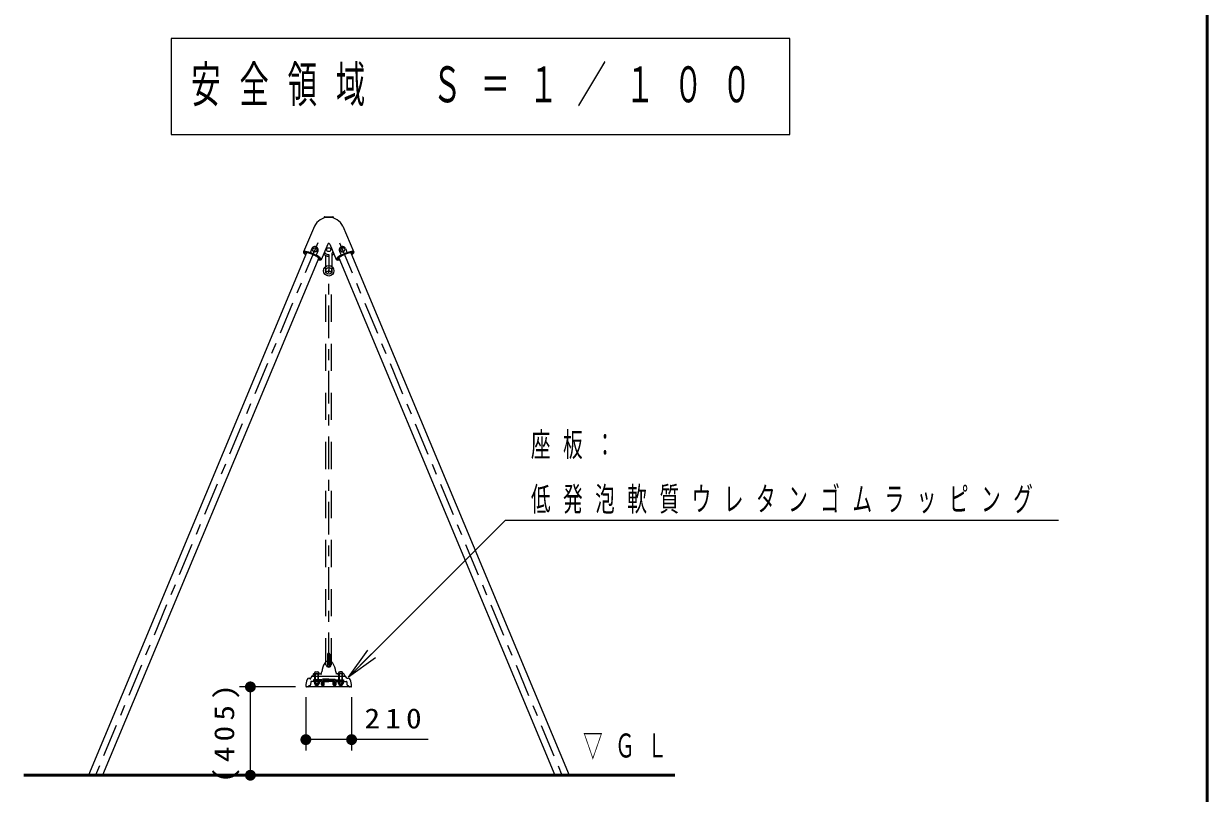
# Model space of a CAD drawing. Units: millimetres on the paper, scale 1:50. Extents: x -385 to 0, y -19 to 267.
# Drawn here: x -108.6 to 0, y 45.1 to 115.7 of the extents above; entities that cross this region are included whole.
import ezdxf

# ---------------------------------------------------------------- set-up
doc = ezdxf.new("R2010")
doc.units = ezdxf.units.MM
for name, pattern in [('USER1', [4.5, 2.5, -2]), ('USER2', [6, 3, -1, 1, -1]), ('USER3', [8, 3, -1, 1, -1, 1, -1])]:
    doc.linetypes.add(name, pattern=pattern)
doc.layers.add('LY_1', color=7, linetype='Continuous', lineweight=25)
doc.layers.add('LY_2', color=7, linetype='Continuous', lineweight=13)
doc.styles.add('ＭＳ ゴシック', font='')
doc.styles.get('ＭＳ ゴシック').set_extended_font_data('MS Gothic')

# ---------------------------------------------------------------- blocks, each defined once
blk = doc.blocks.new('filled_dot')
at = {"color": 0, "linetype": 'Continuous', "lineweight": -2, "const_width": 1.25}
blk.add_lwpolyline([(-0.625, 0, 1), (0.625, 0, 1)], format="xyb", close=True, dxfattribs=at)

msp = doc.modelspace()

# ---------------------------------------------------------------- linework, layer by layer
at = {"layer": 'LY_1', "lineweight": 13}
for p, q in [((-95.106, 114.31), (-95.106, 105.51)), ((-38.306, 114.31), (-95.106, 114.31)), ((-38.306, 105.51), (-38.306, 114.31)), ((-95.106, 105.51), (-38.306, 105.51)), ((-80.746, 57.836), (-80.746, 56.836)), ((-80.546, 57.836), (-80.546, 56.836)), ((-78.826, 55.736), (-77.059, 58.211)), ((-78.826, 55.736), (-76.705, 57.857)), ((-76.352, 57.503), (-78.826, 55.736)), ((-83.684, 54.836), (-88.834, 54.836)), ((-87.834, 46.736), (-87.834, 54.836)), ((-82.744, 53.896), (-82.744, 49.001)), ((-78.544, 53.896), (-78.544, 49.001)), ((-71.532, 50.001), (-82.744, 50.001))]:
    msp.add_line(p, q, dxfattribs=at)
at = {"layer": 'LY_1'}
for p, q in [((-81.05, 97.947), (-81.085, 97.833)), ((-81.031, 97.961), (-80.26, 97.961)), ((-80.241, 97.947), (-80.205, 97.833)), ((-81.955, 97.08), (-82.953, 94.73)), ((-79.335, 97.08), (-78.333, 94.717)), ((-82.688, 94.641), (-102.706, 46.736)), ((-82.747, 94.614), (-82.959, 94.703)), ((-82.737, 94.637), (-82.949, 94.726)), ((-82.742, 94.639), (-82.751, 94.616)), ((-80.737, 95.445), (-81.343, 94.018)), ((-80.553, 95.445), (-79.953, 94.029)), ((-78.601, 94.641), (-58.582, 46.736)), ((-78.553, 94.637), (-78.341, 94.726)), ((-78.549, 94.639), (-78.539, 94.616)), ((-78.544, 94.614), (-78.332, 94.703)), ((-81.566, 94.189), (-101.395, 46.736)), ((-81.559, 94.11), (-81.348, 94.02)), ((-81.545, 94.131), (-81.555, 94.108)), ((-81.549, 94.132), (-81.338, 94.042)), ((-79.741, 94.132), (-79.953, 94.042)), ((-79.731, 94.11), (-79.943, 94.02)), ((-79.746, 94.131), (-79.736, 94.108)), ((-79.723, 94.189), (-59.894, 46.736)), ((-81.984, 56.036), (-81.984, 56.076)), ((-81.984, 56.076), (-81.504, 56.076)), ((-81.984, 56.036), (-81.504, 56.036)), ((-81.954, 56.076), (-81.954, 56.096)), ((-81.954, 56.076), (-81.534, 56.076)), ((-81.834, 56.216), (-81.654, 56.216)), ((-81.534, 56.076), (-81.534, 56.096)), ((-81.504, 56.076), (-81.504, 56.036)), ((-79.784, 56.076), (-79.784, 56.036)), ((-79.304, 56.076), (-79.784, 56.076)), ((-79.304, 56.036), (-79.784, 56.036)), ((-79.754, 56.076), (-79.754, 56.096)), ((-79.334, 56.076), (-79.754, 56.076)), ((-79.454, 56.216), (-79.634, 56.216)), ((-79.334, 56.076), (-79.334, 56.096)), ((-79.304, 56.036), (-79.304, 56.076))]:
    msp.add_line(p, q, dxfattribs=at)
at = {"layer": 'LY_1', "color": 1, "linetype": 'USER2', "lineweight": 13}
for p, q in [((-81.644, 95.571), (-102.051, 46.736)), ((-79.645, 95.571), (-59.238, 46.736))]:
    msp.add_line(p, q, dxfattribs=at)
at = {"layer": 'LY_1', "color": 2}
for p, q in [((-82.193, 95.036), (-82.352, 94.661)), ((-81.641, 94.801), (-81.799, 94.427)), ((-80.365, 94.583), (-80.365, 93.064)), ((-79.65, 94.801), (-79.491, 94.427)), ((-79.098, 95.036), (-78.939, 94.661)), ((-80.925, 94.405), (-80.925, 93.064)), ((-80.645, 94.486), (-80.645, 93.064))]:
    msp.add_line(p, q, dxfattribs=at)
at = {"layer": 'LY_1', "linetype": 'USER1'}
for p, q in [((-80.909, 56.816), (-80.909, 92.998)), ((-80.379, 56.816), (-80.379, 92.998))]:
    msp.add_line(p, q, dxfattribs=at)
at = {"layer": 'LY_1', "linetype": 'USER2'}
msp.add_line((-80.644, 56.816), (-80.644, 92.998), dxfattribs=at)
at = {"layer": 'LY_1', "color": 131}
for p, q in [((-82.436, 55.636), (-82.308, 55.636)), ((-82.164, 55.836), (-79.125, 55.836)), ((-78.981, 55.636), (-78.853, 55.636)), ((-78.604, 54.836), (-82.684, 54.836))]:
    msp.add_line(p, q, dxfattribs=at)
at = {"layer": 'LY_1', "color": 4, "linetype": 'USER3', "lineweight": 13}
for p, q in [((-81.279, 55.496), (-82.014, 55.496)), ((-82.014, 55.436), (-81.234, 55.436)), ((-81.237, 55.513), (-81.22, 55.53)), ((-81.214, 55.416), (-81.214, 55.066)), ((-80.644, 55.536), (-81.206, 55.536)), ((-81.154, 55.416), (-81.154, 55.066)), ((-80.644, 55.436), (-81.134, 55.436)), ((-80.644, 55.536), (-80.083, 55.536)), ((-80.644, 55.436), (-80.154, 55.436)), ((-80.134, 55.416), (-80.134, 55.066)), ((-80.074, 55.416), (-80.074, 55.066)), ((-80.052, 55.513), (-80.069, 55.53)), ((-79.274, 55.436), (-80.054, 55.436)), ((-80.01, 55.496), (-79.274, 55.496))]:
    msp.add_line(p, q, dxfattribs=at)
at = {"layer": 'LY_1', "color": 70, "lineweight": 13}
for p, q in [((-82.009, 56.036), (-81.284, 56.036)), ((-79.28, 56.036), (-80.005, 56.036))]:
    msp.add_line(p, q, dxfattribs=at)
at = {"layer": 'LY_1', "color": 131, "linetype": 'USER1', "lineweight": 13}
for p, q in [((-81.904, 55.496), (-81.916, 55.836)), ((-81.904, 55.836), (-81.904, 56.036)), ((-81.884, 55.396), (-81.884, 55.496)), ((-81.604, 55.396), (-81.604, 55.496)), ((-81.584, 55.836), (-81.584, 56.036)), ((-81.584, 55.496), (-81.573, 55.836)), ((-79.704, 55.496), (-79.716, 55.836)), ((-79.704, 55.836), (-79.704, 56.036)), ((-79.684, 55.396), (-79.684, 55.496)), ((-79.404, 55.396), (-79.404, 55.496)), ((-79.384, 55.836), (-79.384, 56.036)), ((-79.384, 55.496), (-79.373, 55.836)), ((-82.412, 54.936), (-82.446, 54.936)), ((-82.298, 55.299), (-82.322, 55.018)), ((-82.064, 55.336), (-82.258, 55.336)), ((-82.044, 55.376), (-82.044, 55.356)), ((-81.464, 55.396), (-82.024, 55.396)), ((-81.444, 55.376), (-81.444, 55.356)), ((-81.361, 55.336), (-81.424, 55.336)), ((-81.314, 55.062), (-81.321, 55.297)), ((-81.055, 55.062), (-81.048, 55.297)), ((-81.008, 55.336), (-80.644, 55.336)), ((-80.281, 55.336), (-80.644, 55.336)), ((-80.234, 55.062), (-80.241, 55.297)), ((-79.975, 55.062), (-79.968, 55.297)), ((-79.928, 55.336), (-79.864, 55.336)), ((-79.844, 55.376), (-79.844, 55.356)), ((-79.824, 55.396), (-79.264, 55.396)), ((-79.244, 55.376), (-79.244, 55.356)), ((-79.224, 55.336), (-79.031, 55.336)), ((-78.991, 55.299), (-78.967, 55.018)), ((-78.877, 54.936), (-78.843, 54.936))]:
    msp.add_line(p, q, dxfattribs=at)
at = {"layer": 'LY_1', "linetype": 'USER1', "lineweight": 13}
for p, q in [((-81.864, 55.396), (-81.864, 56.076)), ((-81.624, 55.396), (-81.624, 56.076)), ((-79.664, 55.396), (-79.664, 56.076)), ((-79.424, 55.396), (-79.424, 56.076)), ((-81.984, 55.356), (-81.984, 55.396)), ((-81.984, 55.356), (-81.504, 55.356)), ((-81.525, 55.296), (-81.964, 55.296)), ((-81.964, 55.296), (-81.964, 55.146)), ((-81.964, 55.146), (-81.924, 55.124)), ((-81.959, 55.296), (-81.959, 55.356)), ((-81.564, 55.124), (-81.924, 55.124)), ((-81.924, 55.124), (-81.924, 55.09)), ((-81.598, 55.056), (-81.89, 55.056)), ((-81.864, 54.976), (-81.864, 55.056)), ((-81.864, 54.976), (-81.624, 54.976)), ((-81.854, 55.296), (-81.854, 55.146)), ((-81.761, 55.296), (-81.744, 55.356)), ((-81.744, 55.296), (-81.728, 55.356)), ((-81.635, 55.296), (-81.635, 55.146)), ((-81.624, 54.976), (-81.624, 55.056)), ((-81.525, 55.146), (-81.564, 55.124)), ((-81.564, 55.124), (-81.564, 55.09)), ((-81.529, 55.296), (-81.529, 55.356)), ((-81.525, 55.296), (-81.525, 55.146)), ((-81.504, 55.396), (-81.504, 55.356)), ((-79.784, 55.396), (-79.784, 55.356)), ((-79.304, 55.356), (-79.784, 55.356)), ((-79.764, 55.296), (-79.764, 55.146)), ((-79.764, 55.296), (-79.325, 55.296)), ((-79.764, 55.146), (-79.724, 55.124)), ((-79.759, 55.296), (-79.759, 55.356)), ((-79.724, 55.124), (-79.724, 55.09)), ((-79.724, 55.124), (-79.364, 55.124)), ((-79.69, 55.056), (-79.398, 55.056)), ((-79.664, 54.976), (-79.664, 55.056)), ((-79.424, 54.976), (-79.664, 54.976)), ((-79.654, 55.296), (-79.654, 55.146)), ((-79.544, 55.296), (-79.561, 55.356)), ((-79.528, 55.296), (-79.544, 55.356)), ((-79.435, 55.296), (-79.435, 55.146)), ((-79.424, 54.976), (-79.424, 55.056)), ((-79.325, 55.146), (-79.364, 55.124)), ((-79.364, 55.124), (-79.364, 55.09)), ((-79.329, 55.296), (-79.329, 55.356)), ((-79.325, 55.296), (-79.325, 55.146)), ((-79.304, 55.356), (-79.304, 55.396))]:
    msp.add_line(p, q, dxfattribs=at)
at = {"layer": 'LY_1', "lineweight": 50}
msp.add_line((-108.644, 46.736), (-48.888, 46.736), dxfattribs=at)
at = {"layer": 'LY_1', "color": 2}
for points in [[(-82.021, 94.738), (-82.125, 94.918), (-82.021, 95.098), (-81.813, 95.098), (-81.709, 94.918), (-81.813, 94.738)], [(-79.27, 94.738), (-79.166, 94.918), (-79.27, 95.098), (-79.478, 95.098), (-79.582, 94.918), (-79.478, 94.738)]]:
    msp.add_lwpolyline(points, close=True, dxfattribs=at)
at = {"layer": 'LY_1', "lineweight": 13}
msp.add_lwpolyline([(-78.826, 55.736), (-64.422, 70.14), (-13.671, 70.14)], dxfattribs=at)
at = {"layer": 'LY_1', "color": 2}
msp.add_circle((-80.645, 94.936), 0.18, dxfattribs=at)
at = {"layer": 'LY_1', "color": 190}
for radius in [0.48, 0.3]:
    msp.add_circle((-80.645, 92.998), radius, dxfattribs=at)
at = {"layer": 'LY_1', "color": 70}
msp.add_circle((-80.644, 56.776), 0.16, dxfattribs=at)
at = {"layer": 'LY_1'}
for centre, radius, start, end in [((-80.645, 96.445), 1.456, 25.83972, 154.16028), ((-81.031, 97.941), 0.02, 90, 162.65816), ((-80.26, 97.941), 0.02, 17.34184, 90), ((-82.828, 94.706), 0.131, 175.29143, 226.36827), ((-82.86, 94.631), 0.131, 87.63173, 138.70857), ((-82.281, 95.195), 0.864, 222.45364, 236.19803), ((-82.831, 93.898), 0.864, 76.20914, 91.54636), ((-82.679, 94.621), 0.0686, 186.22619, 230.20101), ((-82.695, 94.583), 0.0686, 77.9772, 128.07178), ((-82.739, 93.726), 0.926, 73.63218, 86.41131), ((-83.33, 91.654), 3.162, 66.54517, 77.13219), ((-83.236, 91.949), 2.771, 65.87478, 74.11195), ((-83.283, 91.635), 3.162, 56.86781, 67.45483), ((-80.645, 95.406), 0.1, 23, 157), ((-78.007, 91.635), 3.162, 112.54517, 123.13219), ((-77.961, 91.654), 3.162, 102.86781, 113.45483), ((-78.054, 91.949), 2.771, 105.88805, 114.12522), ((-78.552, 93.726), 0.926, 93.58869, 106.36782), ((-78.459, 93.898), 0.864, 88.45364, 103.79086), ((-78.596, 94.583), 0.0686, 51.92822, 102.0228), ((-78.612, 94.621), 0.0686, 309.79899, 353.77381), ((-79.01, 95.195), 0.864, 303.80197, 317.54636), ((-78.431, 94.631), 0.131, 41.29143, 92.36827), ((-78.463, 94.706), 0.131, 313.63173, 4.70857), ((-83.136, 91.907), 2.771, 59.88805, 68.12522), ((-82.204, 93.499), 0.926, 47.58869, 60.36783), ((-81.465, 94.849), 0.864, 255.35362, 271.54636), ((-81.601, 94.164), 0.0686, 233.85605, 307.77381), ((-81.618, 94.125), 0.0686, 5.92822, 56.0228), ((-82.016, 93.552), 0.864, 42.45364, 57.79086), ((-81.436, 94.116), 0.131, 267.63173, 318.70857), ((-81.468, 94.04), 0.131, 355.29143, 46.36827), ((-79.822, 94.04), 0.131, 133.63173, 184.70857), ((-79.854, 94.116), 0.131, 221.29143, 272.36827), ((-79.275, 93.552), 0.864, 122.20914, 137.54636), ((-79.826, 94.849), 0.864, 268.45364, 284.75261), ((-79.673, 94.125), 0.0686, 123.9772, 174.07178), ((-79.689, 94.164), 0.0686, 232.22619, 307.50288), ((-79.087, 93.499), 0.926, 119.63218, 132.41131), ((-78.155, 91.907), 2.771, 111.87478, 120.11195), ((-81.834, 56.096), 0.12, 90, 180), ((-81.654, 56.096), 0.12, 0, 90), ((-79.634, 56.096), 0.12, 90, 180), ((-79.454, 56.096), 0.12, 0, 90)]:
    msp.add_arc(centre, radius, start, end, dxfattribs=at)
at = {"layer": 'LY_1', "color": 2}
for centre, radius, start, end in [((-81.911, 94.933), 0.3, 334.00168, 159.99832), ((-80.645, 94.936), 0.6, 218.79664, 270), ((-80.645, 94.936), 0.45, 207.9398, 270), ((-80.645, 94.936), 0.45, 308.47859, 332.0602), ((-80.645, 94.936), 0.6, 297.81814, 321.20336), ((-79.38, 94.933), 0.3, 20.00168, 205.99832), ((-80.785, 93.076), 0.14, 180, 0), ((-80.505, 93.076), 0.14, 180, 0)]:
    msp.add_arc(centre, radius, start, end, dxfattribs=at)
at = {"layer": 'LY_1', "lineweight": 13}
for centre, start, end in [((-80.646, 57.836), 0, 180), ((-80.646, 56.836), 180, 0)]:
    msp.add_arc(centre, 0.1, start, end, dxfattribs=at)
at = {"layer": 'LY_1', "color": 70}
for centre, radius, start, end in [((-79.687, 56.12), 1.6, 145.60576, 176.32847), ((-80.644, 56.776), 0.44, 34.39424, 145.60576), ((-81.602, 56.12), 1.6, 3.67153, 34.39424), ((-81.76, 55.86), 0.335, 155.02728, 180), ((-81.484, 56.236), 0.2, 270, 356.32847), ((-79.805, 56.236), 0.2, 183.67153, 270), ((-79.529, 55.86), 0.335, 0, 24.97272)]:
    msp.add_arc(centre, radius, start, end, dxfattribs=at)
at = {"layer": 'LY_1', "color": 131}
for centre, radius, start, end in [((-81.144, 54.896), 1.6, 157.31191, 180), ((-82.436, 55.436), 0.2, 90, 157.31191), ((-80.89, 54.896), 1.6, 144.76558, 153.53793), ((-82.164, 55.796), 0.04, 90, 144.76558), ((-79.125, 55.796), 0.04, 35.23442, 90), ((-80.399, 54.896), 1.6, 27.54855, 35.23442), ((-78.853, 55.436), 0.2, 22.68809, 90), ((-80.144, 54.896), 1.6, 0, 22.68809), ((-82.684, 54.896), 0.06, 180, 270), ((-78.604, 54.896), 0.06, 270, 0)]:
    msp.add_arc(centre, radius, start, end, dxfattribs=at)
at = {"layer": 'LY_1', "color": 70, "lineweight": 13}
for centre, radius, start, end in [((-82.07, 55.86), 0.024, 180, 270), ((-82.009, 55.976), 0.06, 90, 155.02728), ((-79.28, 55.976), 0.06, 24.97272, 90), ((-79.218, 55.86), 0.024, 270, 0)]:
    msp.add_arc(centre, radius, start, end, dxfattribs=at)
at = {"layer": 'LY_1', "color": 4, "linetype": 'USER3', "lineweight": 13}
for centre, radius, start, end in [((-82.014, 55.466), 0.03, 92.62004, 270), ((-81.279, 55.556), 0.06, 270, 315), ((-81.234, 55.416), 0.02, 0, 90), ((-81.206, 55.516), 0.02, 90, 135), ((-81.134, 55.416), 0.02, 90, 180), ((-80.154, 55.416), 0.02, 0, 90), ((-80.083, 55.516), 0.02, 45, 90), ((-80.054, 55.416), 0.02, 90, 180), ((-80.01, 55.556), 0.06, 225, 270), ((-79.274, 55.466), 0.03, 270, 87.37996), ((-81.184, 55.066), 0.03, 180, 0), ((-80.104, 55.066), 0.03, 180, 0)]:
    msp.add_arc(centre, radius, start, end, dxfattribs=at)
at = {"layer": 'LY_1', "color": 131, "linetype": 'USER1', "lineweight": 13}
for centre, radius, start, end in [((-82.564, 54.896), 0.06, 270, 350.40593), ((-82.446, 54.876), 0.06, 90, 170.40593), ((-82.412, 55.026), 0.09, 270, 355), ((-82.258, 55.296), 0.04, 90, 175), ((-82.064, 55.356), 0.02, 270, 0), ((-82.024, 55.376), 0.02, 90, 180), ((-81.464, 55.376), 0.02, 0, 90), ((-81.424, 55.356), 0.02, 180, 270), ((-81.361, 55.296), 0.04, 1.5, 90), ((-81.184, 55.066), 0.13, 181.5, 358.5), ((-81.008, 55.296), 0.04, 90, 178.5), ((-80.281, 55.296), 0.04, 1.5, 90), ((-80.104, 55.066), 0.13, 181.5, 358.5), ((-79.928, 55.296), 0.04, 90, 178.5), ((-79.864, 55.356), 0.02, 270, 0), ((-79.824, 55.376), 0.02, 90, 180), ((-79.264, 55.376), 0.02, 0, 90), ((-79.224, 55.356), 0.02, 180, 270), ((-79.031, 55.296), 0.04, 5, 90), ((-78.877, 55.026), 0.09, 185, 270), ((-78.843, 54.876), 0.06, 9.59407, 90), ((-78.724, 54.896), 0.06, 189.59407, 270)]:
    msp.add_arc(centre, radius, start, end, dxfattribs=at)
at = {"layer": 'LY_1', "linetype": 'USER1', "lineweight": 13}
for centre, radius, start, end in [((-81.909, 55.227), 0.0971, 235.61587, 304.38414), ((-81.89, 55.09), 0.034, 180, 270), ((-81.744, 55.493), 0.363, 252.41211, 287.58789), ((-81.58, 55.227), 0.0971, 235.61587, 304.38414), ((-81.598, 55.09), 0.034, 270, 0), ((-79.709, 55.227), 0.0971, 235.61587, 304.38414), ((-79.69, 55.09), 0.034, 180, 270), ((-79.544, 55.493), 0.363, 252.41211, 287.58789), ((-79.38, 55.227), 0.0971, 235.61587, 304.38414), ((-79.398, 55.09), 0.034, 270, 0)]:
    msp.add_arc(centre, radius, start, end, dxfattribs=at)
at = {"layer": 'LY_1', "color": 131, "lineweight": 13}
msp.add_open_spline([(-82.322, 55.609), (-82.323, 55.607), (-82.323, 55.606), (-82.324, 55.605), (-82.324, 55.604), (-82.325, 55.603), (-82.326, 55.601), (-82.326, 55.6), (-82.327, 55.599), (-82.327, 55.598), (-82.328, 55.596), (-82.329, 55.595), (-82.329, 55.594), (-82.33, 55.593), (-82.33, 55.591), (-82.331, 55.59), (-82.331, 55.589), (-82.332, 55.588), (-82.333, 55.586), (-82.333, 55.585), (-82.334, 55.584), (-82.334, 55.583), (-82.335, 55.581), (-82.335, 55.58), (-82.336, 55.579), (-82.336, 55.577), (-82.337, 55.576), (-82.338, 55.575), (-82.338, 55.574), (-82.339, 55.572), (-82.339, 55.571), (-82.34, 55.57), (-82.34, 55.569), (-82.341, 55.567), (-82.341, 55.566), (-82.342, 55.565), (-82.342, 55.563), (-82.343, 55.562), (-82.343, 55.561), (-82.344, 55.56), (-82.344, 55.558), (-82.345, 55.557), (-82.345, 55.556), (-82.346, 55.555), (-82.346, 55.553), (-82.347, 55.552), (-82.347, 55.551), (-82.348, 55.549), (-82.348, 55.548), (-82.349, 55.547), (-82.349, 55.546), (-82.349, 55.544), (-82.35, 55.543), (-82.35, 55.542), (-82.351, 55.54), (-82.351, 55.539), (-82.352, 55.538), (-82.352, 55.536), (-82.353, 55.535), (-82.353, 55.534), (-82.354, 55.533), (-82.354, 55.531), (-82.354, 55.53), (-82.355, 55.529), (-82.355, 55.527), (-82.356, 55.526), (-82.356, 55.525), (-82.357, 55.523), (-82.357, 55.522), (-82.357, 55.521), (-82.358, 55.519), (-82.358, 55.518), (-82.359, 55.517), (-82.359, 55.515), (-82.359, 55.514), (-82.36, 55.513)], degree=3, knots=[0, 0, 0, 0, 1, 1, 1, 2, 2, 2, 3, 3, 3, 4, 4, 4, 5, 5, 5, 6, 6, 6, 7, 7, 7, 8, 8, 8, 9, 9, 9, 10, 10, 10, 11, 11, 11, 12, 12, 12, 13, 13, 13, 14, 14, 14, 15, 15, 15, 16, 16, 16, 17, 17, 17, 18, 18, 18, 19, 19, 19, 20, 20, 20, 21, 21, 21, 22, 22, 22, 23, 23, 23, 24, 24, 24, 25, 25, 25, 25], dxfattribs=at)
at = {"layer": 'LY_2', "lineweight": 50}
msp.add_line((0, 0), (0, 267), dxfattribs=at)

# ---------------------------------------------------------------- block references
at = {"layer": 'LY_1', "lineweight": 13, "xscale": 0.4, "yscale": 0.4}
for p, rotation in [((-87.834, 54.836), 270), ((-78.544, 50.001), 180), ((-87.834, 46.736), 90)]:
    msp.add_blockref('filled_dot', p, dxfattribs=dict(at, rotation=rotation))
msp.add_blockref('filled_dot', (-82.744, 50.001), dxfattribs=at)

# ---------------------------------------------------------------- texts
at = {"layer": 'LY_1', "style": 'ＭＳ ゴシック'}
for s, insert, char_height, attachment_point in [('\\T1.64;\\W0.6;安全領域\u3000Ｓ＝１／１００', (-66.706, 109.91), 3.299, 5), ('\\T1.64;\\W0.6;座板：', (-62.088, 76.94), 2.199, 4), ('\\T1.64;\\W0.6;低発泡軟質ウレタンゴムラッピング', (-62.088, 71.94), 2.199, 4), ('\\T1.33;\\W1.15;210', (-74.501, 51.001), 1.833, 8), ('\\T1.64;\\W0.6;▽ＧＬ', (-57.298, 49.363), 2.199, 4)]:
    msp.add_mtext(s, dxfattribs=dict(at, insert=insert, char_height=char_height, attachment_point=attachment_point))
at = {"layer": 'LY_1', "insert": (-88.834, 50.786), "char_height": 1.833, "attachment_point": 8, "rotation": 90, "style": 'ＭＳ ゴシック'}
msp.add_mtext('\\T1.33;\\W1.15;(405)', dxfattribs=at)

doc.saveas('drawing.dxf')
